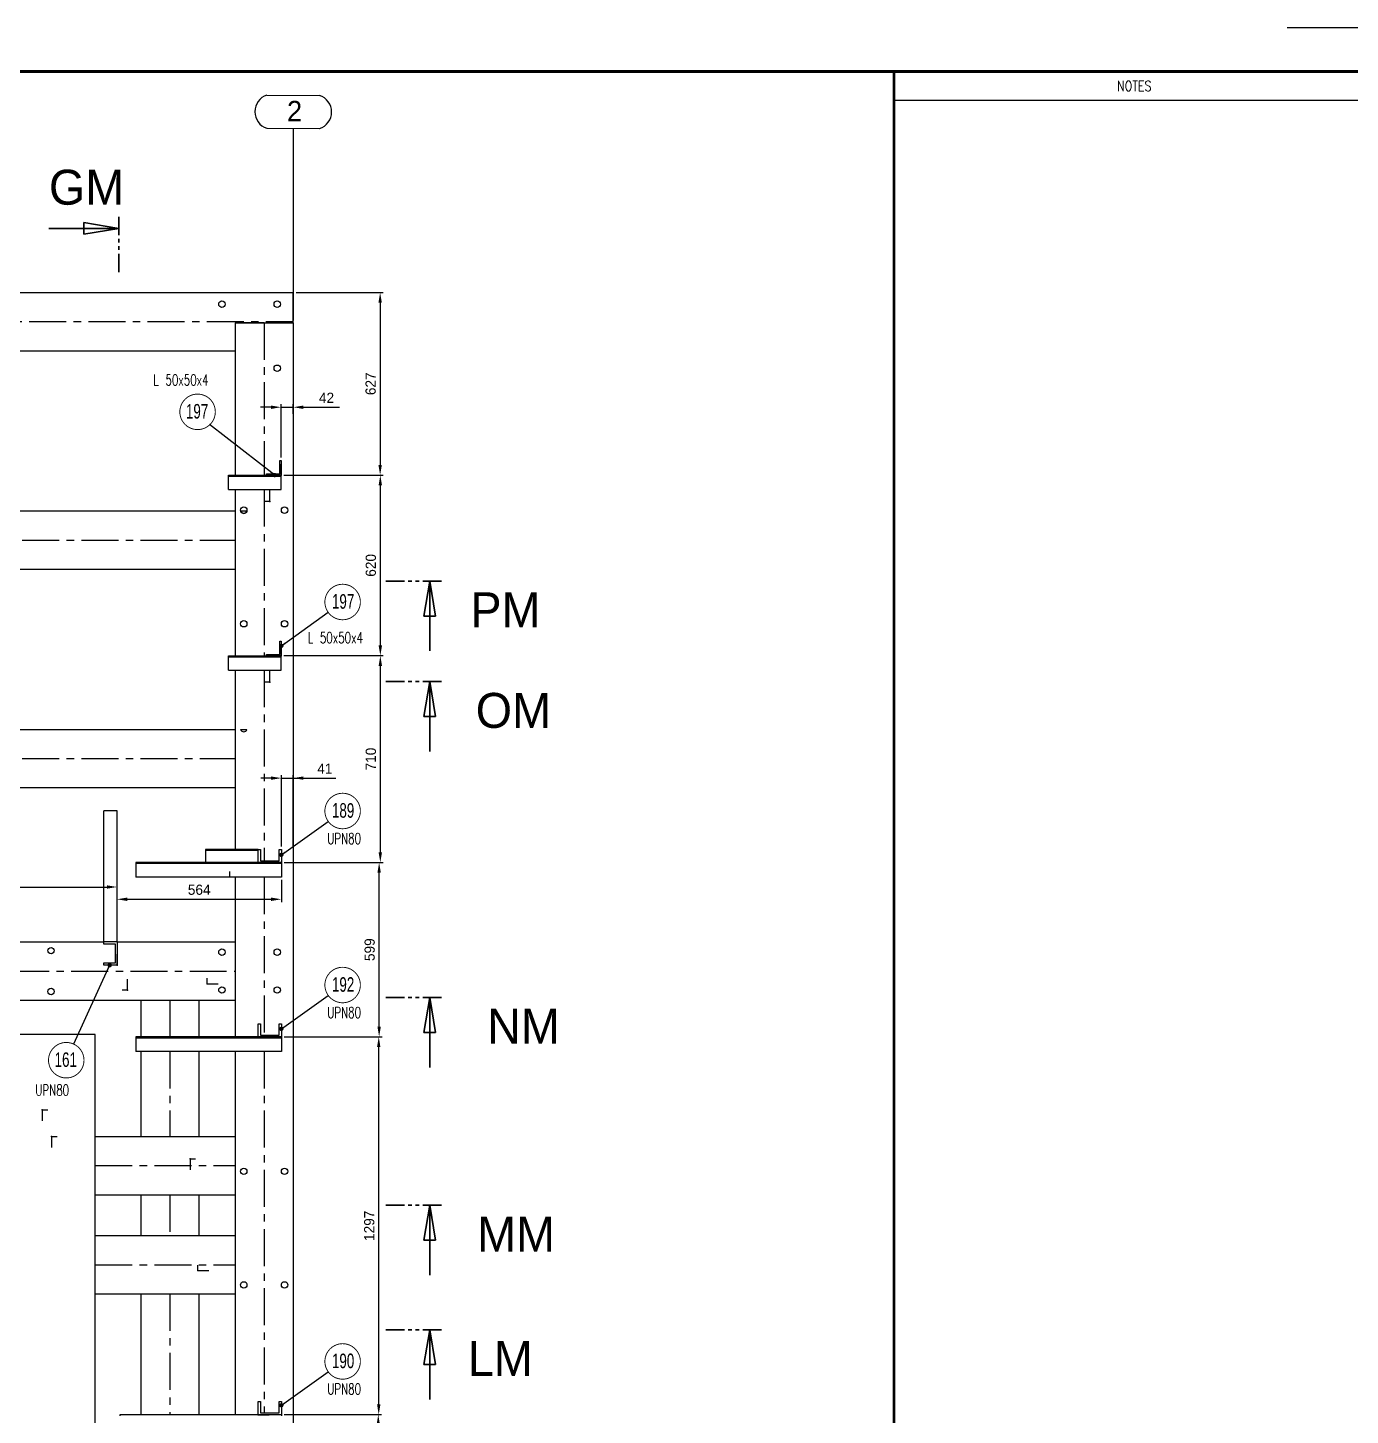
# Model space of a CAD drawing. Header units: millimetres. Extents: x 0 to 16187, y -20471 to 6290.
# Drawn here: x 711.5 to 1165.7, y 2961.7 to 3438.1 of the extents above; entities that cross this region are included whole.
import ezdxf
from ezdxf.enums import TextEntityAlignment as Align

# ---------------------------------------------------------------- set-up
doc = ezdxf.new("R2010")
doc.units = ezdxf.units.MM
doc.header["$PDSIZE"] = -1
doc.linetypes.add('CENTERX2', pattern=[20.32, 12.7, -2.54, 2.54, -2.54])
doc.linetypes.add('PHANTOM', pattern=[12.7, 6.35, -1.27, 1.27, -1.27, 1.27, -1.27])
doc.layers.add('BORDER1', color=3, linetype='Continuous')
doc.layers.add('BORDER2', color=7, linetype='Continuous')
doc.styles.add('MtXpl_txt_shx', font='txt.shx', dxfattribs={"height": 0.2})
doc.styles.add('ROMANC', font='ROMANC', dxfattribs={"height": 5})
doc.styles.add('ROMAND-1', font='ic-romand.shx')
doc.styles.add('ROMANS', font='ROMANS.shx', dxfattribs={"width": 0.8})
doc.styles.add('ROMANT', font='ROMANT', dxfattribs={"height": 4})
doc.styles.add('SLDTEXTSTYLE2', font='TXT', dxfattribs={"width": 0.686449})
doc.dimstyles.new('AM_ISO', dxfattribs={"dimtxt": 3.5, "dimasz": 3.5, "dimexe": 1, "dimexo": 1, "dimgap": 1.5, "dimtad": 1, "dimdsep": 46, "dimtxsty": 'Standard', "dimcen": 0, "dimclrd": 1, "dimclre": 1, "dimclrt": 1, "dimadec": 0, "dimazin": 2, "dimtp": 0.1, "dimtm": 0.1, "dimtfac": 0.71, "dimtdec": 3, "dimtmove": 0, "dimatfit": 3, "dimfxl": 1, "dimlwd": -1, "dimlwe": -1, "dimarcsym": 1})
doc.dimstyles.new('AM_ISO$7', dxfattribs={"dimtxt": 3.5, "dimasz": 3.5, "dimexe": 1, "dimexo": 1, "dimgap": 1.5, "dimtad": 1, "dimtoh": 1, "dimdsep": 46, "dimtxsty": 'Standard', "dimcen": 0, "dimclrd": 1, "dimclre": 1, "dimclrt": 1, "dimadec": 0, "dimazin": 2, "dimtp": 0.1, "dimtm": 0.1, "dimtfac": 0.71, "dimtdec": 3, "dimtmove": 0, "dimatfit": 3, "dimfxl": 1, "dimlwd": -1, "dimlwe": -1, "dimarcsym": 1})

# ---------------------------------------------------------------- blocks, each defined once
blk = doc.blocks.new('_Closed')
at = {"color": 0, "linetype": 'ByBlock', "lineweight": -2}
for p, q in [((-1, 0.166667), (0, 0)), ((-1, 0.166667), (-1, -0.166667)), ((0, 0), (-1, -0.166667)), ((0, 0), (-1, 0))]:
    blk.add_line(p, q, dxfattribs=at)
blk = doc.blocks.new('*U609')
at = {"layer": 'BORDER1', "color": 154, "true_color": 0x1859a9, "const_width": 1}
blk.add_lwpolyline([(1.81, 811), (1144, 811), (1144, 0), (0, 0), (0, 811)], close=True, dxfattribs=at)
blk.add_lwpolyline([(979, 0), (979, 811)], dxfattribs=at)
at = {"layer": 'BORDER2'}
for points in [[(1159, 781), (1159, 826), (1114, 826)], [(1144, 801), (979, 801)]]:
    blk.add_lwpolyline(points, dxfattribs=at)
at = {"layer": 'BORDER2', "style": 'ROMANC', "width": 0.8}
blk.add_text('NOTES', height=3.5, dxfattribs=at).set_placement((1061.5, 806), align=Align.MIDDLE_CENTER)
at = {"layer": 'BORDER2', "flags": 8}
for tag, height, style, p in [('REV-A', 3.24, 'ROMANS', (986.93, 140.25)), ('RE-A', 8.06, 'ROMANT', (1084.63, 7.17))]:
    blk.add_attdef(tag, text='', height=height, dxfattribs=dict(at, style=style)).set_placement(p, align=Align.CENTER)
at = {"layer": 'BORDER2', "style": 'ROMANS', "width": 3.830216}
blk.add_attdef('DATE-A', text='', height=3.24, dxfattribs=at).set_placement((995.51, 140.25), (1008.51, 140.25), align=Align.FIT)
at = {"layer": 'BORDER2'}
for tag, height, style, p in [('DRN-A', 3.24, 'ROMANS', (1018.38, 140.25)), ('CHD-A', 3.24, 'ROMANS', (1032.35, 140.25)), ('APD-A', 3.24, 'ROMANS', (1046.64, 140.25)), ('CONS_CONT_VEND', 4.2, 'ROMANC', (1061.39, 72.83))]:
    blk.add_attdef(tag, text='', height=height, dxfattribs=dict(at, style=style)).set_placement(p, align=Align.CENTER)
at = {"layer": 'BORDER2', "style": 'ROMANS', "width": 0.8}
for tag, p, height in [('1:X', (997.23, 122.55), 3.5), ('LOC', (1042.74, 122.55), 3.5), ('PROJ_NO', (1118.64, 122.55), 3.5), ('CONS_DRG_NO', (1011, 63), 3)]:
    blk.add_attdef(tag, p, '', height=height, dxfattribs=at)
at = {"layer": 'BORDER2', "lineweight": 30, "width": 0.8, "flags": 104}
blk.add_attdef('COMMENTS-A', text='', height=2.2, dxfattribs=at).set_placement((1055.21, 142.07), align=Align.MIDDLE_LEFT)
at = {"layer": 'BORDER2', "style": 'ROMANS', "width": 0.8}
for tag, p in [('PROJECT_TITLE_1', (1061.07, 55.35)), ('PROJECT_TITLE_2', (1061.07, 49.3))]:
    blk.add_attdef(tag, text='', height=3.5, dxfattribs=at).set_placement(p, align=Align.MIDDLE)
at = {"layer": 'BORDER2', "style": 'ROMANT', "width": 0.8}
for tag, p in [('DRG_TITLE_1', (1061.07, 36.31)), ('DRG_TITLE_2', (1061.07, 28.31)), ('DRG_TITLE_3', (1061.07, 20.31))]:
    blk.add_attdef(tag, text='', height=5, dxfattribs=at).set_placement(p, align=Align.CENTER)
at = {"layer": 'BORDER2', "style": 'ROMANT'}
for tag, p in [('AR', (995, 7.17)), ('PA', (1011.74, 7.17)), ('DC', (1028.45, 7.17)), ('TS', (1120.84, 7.17))]:
    blk.add_attdef(tag, p, '', height=8.06, dxfattribs=at)
for tag, p in [('SRNO', (1074.7, 7.17)), ('SH', (1115.8, 7.18))]:
    blk.add_attdef(tag, text='', height=8.06, dxfattribs=at).set_placement(p, align=Align.RIGHT)
at = {"layer": 'BORDER2', "style": 'ROMANS', "flags": 2}
blk.add_attdef('TB_VERSION', text='', height=2, dxfattribs=at).set_placement((1, -1), align=Align.TOP_LEFT)
blk = doc.blocks.new('A$7E931816172D181')
at = {"color": 1, "ltscale": 0.2}
blk.add_line((4.15, 77.36), (22.25, 77.27), dxfattribs=at)
at = {"color": 1, "linetype": 'Continuous', "lineweight": 25}
blk.add_line((4.14, 65.97), (22.29, 65.9), dxfattribs=at)
at = {"color": 1}
blk.add_line((13.21, 65.94), (13.21, 0), dxfattribs=at)
at = {"color": 1, "ltscale": 0.2}
for centre, radius, start, end in [((5.98, 71.67), 5.98, 107.869, 252.0246), ((20.4, 71.58), 5.99, 287.9651, 71.9697)]:
    blk.add_arc(centre, radius, start, end, dxfattribs=at)
at = {"color": 1, "linetype": 'Continuous', "lineweight": 25}
blk.add_text('2', height=7, rotation=359.9537, dxfattribs=at).set_placement((11.06, 68.39))
blk = doc.blocks.new('*D5702')
at = {"color": 1, "linetype": 'ByBlock'}
for p, q in [((803.7, 3347.24), (833.53, 3347.24)), ((832.53, 3343.74), (832.53, 3288.04)), ((799.5, 3284.54), (833.53, 3284.54))]:
    blk.add_line(p, q, dxfattribs=at)
at = {"color": 1}
for points in [[(833.11, 3343.74), (831.94, 3343.74), (832.53, 3347.24)], [(831.94, 3288.04), (833.11, 3288.04), (832.53, 3284.54)]]:
    blk.add_solid(points, dxfattribs=at)
at = {"layer": 'Defpoints', "color": 0}
for p in [(802.7, 3347.24), (798.5, 3284.54), (832.53, 3284.54)]:
    blk.add_point(p, dxfattribs=at)
at = {"color": 1, "insert": (829.28, 3315.89), "char_height": 3.5, "attachment_point": 5, "rotation": 90}
blk.add_mtext('627', dxfattribs=at)
blk = doc.blocks.new('*D5703')
at = {"color": 1, "linetype": 'ByBlock'}
for p, q in [((795, 3307.84), (791.5, 3307.84)), ((798.5, 3290.54), (798.5, 3308.84)), ((798.5, 3307.84), (802.7, 3307.84)), ((802.7, 3305.61), (802.7, 3308.84)), ((806.2, 3307.84), (818.54, 3307.84))]:
    blk.add_line(p, q, dxfattribs=at)
at = {"color": 1}
for points in [[(795, 3307.25), (795, 3308.42), (798.5, 3307.84)], [(806.2, 3308.42), (806.2, 3307.25), (802.7, 3307.84)]]:
    blk.add_solid(points, dxfattribs=at)
at = {"layer": 'Defpoints', "color": 0}
for p in [(802.7, 3307.84), (802.7, 3304.61), (798.5, 3289.54)]:
    blk.add_point(p, dxfattribs=at)
at = {"color": 1, "insert": (814.12, 3311.09), "char_height": 3.5, "attachment_point": 5}
blk.add_mtext('42', dxfattribs=at)
blk = doc.blocks.new('*D5704')
at = {"color": 1, "linetype": 'ByBlock'}
for p, q in [((799.5, 3284.54), (833.59, 3284.54)), ((832.59, 3281.04), (832.59, 3226.04)), ((799.5, 3222.54), (833.59, 3222.54))]:
    blk.add_line(p, q, dxfattribs=at)
at = {"color": 1}
for points in [[(833.17, 3281.04), (832.01, 3281.04), (832.59, 3284.54)], [(832.01, 3226.04), (833.17, 3226.04), (832.59, 3222.54)]]:
    blk.add_solid(points, dxfattribs=at)
at = {"layer": 'Defpoints', "color": 0}
for p in [(798.5, 3284.54), (798.5, 3222.54), (832.59, 3222.54)]:
    blk.add_point(p, dxfattribs=at)
at = {"color": 1, "insert": (829.34, 3253.54), "char_height": 3.5, "attachment_point": 5, "rotation": 90}
blk.add_mtext('620', dxfattribs=at)
blk = doc.blocks.new('*D5705')
at = {"color": 1, "linetype": 'ByBlock'}
for p, q in [((799.5, 3222.54), (833.59, 3222.54)), ((832.59, 3219.04), (832.59, 3155.04)), ((799.6, 3151.54), (833.59, 3151.54))]:
    blk.add_line(p, q, dxfattribs=at)
at = {"color": 1}
for points in [[(833.17, 3219.04), (832.01, 3219.04), (832.59, 3222.54)], [(832.01, 3155.04), (833.17, 3155.04), (832.59, 3151.54)]]:
    blk.add_solid(points, dxfattribs=at)
at = {"layer": 'Defpoints', "color": 0}
for p in [(798.5, 3222.54), (798.6, 3151.54), (832.59, 3151.54)]:
    blk.add_point(p, dxfattribs=at)
at = {"color": 1, "insert": (829.34, 3187.04), "char_height": 3.5, "attachment_point": 5, "rotation": 90}
blk.add_mtext('710', dxfattribs=at)
blk = doc.blocks.new('*D5706')
at = {"color": 1, "linetype": 'ByBlock'}
for p, q in [((795.1, 3180.49), (791.6, 3180.49)), ((798.6, 3157.04), (798.6, 3181.49)), ((798.6, 3180.49), (802.7, 3180.49)), ((802.7, 3156.79), (802.7, 3181.49)), ((802.7, 3180.49), (817.37, 3180.49)), ((806.2, 3180.49), (809.7, 3180.49))]:
    blk.add_line(p, q, dxfattribs=at)
at = {"color": 1}
for points in [[(795.1, 3179.91), (795.1, 3181.07), (798.6, 3180.49)], [(806.2, 3181.07), (806.2, 3179.91), (802.7, 3180.49)]]:
    blk.add_solid(points, dxfattribs=at)
at = {"layer": 'Defpoints', "color": 0}
for p in [(802.7, 3180.49), (798.6, 3156.04), (802.7, 3155.79)]:
    blk.add_point(p, dxfattribs=at)
at = {"color": 1, "insert": (813.54, 3183.74), "char_height": 3.5, "attachment_point": 5}
blk.add_mtext('41', dxfattribs=at)
blk = doc.blocks.new('*D5707')
at = {"color": 1, "linetype": 'ByBlock'}
for p, q in [((799.6, 3151.54), (833.19, 3151.54)), ((832.19, 3095.14), (832.19, 3148.04)), ((799.6, 3091.64), (833.19, 3091.64))]:
    blk.add_line(p, q, dxfattribs=at)
at = {"color": 1}
for points in [[(832.77, 3148.04), (831.61, 3148.04), (832.19, 3151.54)], [(831.61, 3095.14), (832.77, 3095.14), (832.19, 3091.64)]]:
    blk.add_solid(points, dxfattribs=at)
at = {"layer": 'Defpoints', "color": 0}
for p in [(798.6, 3151.54), (832.19, 3151.54), (798.6, 3091.64)]:
    blk.add_point(p, dxfattribs=at)
at = {"color": 1, "insert": (828.94, 3121.59), "char_height": 3.5, "attachment_point": 5, "rotation": 90}
blk.add_mtext('599', dxfattribs=at)
blk = doc.blocks.new('*D5708')
at = {"color": 1, "linetype": 'ByBlock'}
for p, q in [((799.6, 3091.64), (833.05, 3091.64)), ((832.05, 2965.44), (832.05, 3088.14)), ((799.6, 2961.94), (833.05, 2961.94))]:
    blk.add_line(p, q, dxfattribs=at)
at = {"color": 1}
for points in [[(832.63, 3088.14), (831.47, 3088.14), (832.05, 3091.64)], [(831.47, 2965.44), (832.63, 2965.44), (832.05, 2961.94)]]:
    blk.add_solid(points, dxfattribs=at)
at = {"layer": 'Defpoints', "color": 0}
for p in [(798.6, 3091.64), (832.05, 3091.64), (798.6, 2961.94)]:
    blk.add_point(p, dxfattribs=at)
at = {"color": 1, "insert": (828.8, 3026.79), "char_height": 3.5, "attachment_point": 5, "rotation": 90}
blk.add_mtext('1297', dxfattribs=at)
blk = doc.blocks.new('*D5711')
at = {"color": 1, "linetype": 'ByBlock'}
for p, q in [((799.6, 2961.94), (832.9, 2961.94)), ((831.9, 2958.44), (831.9, 2835.04)), ((799.6, 2831.54), (832.9, 2831.54))]:
    blk.add_line(p, q, dxfattribs=at)
at = {"color": 1}
for points in [[(832.48, 2958.44), (831.31, 2958.44), (831.9, 2961.94)], [(831.31, 2835.04), (832.48, 2835.04), (831.9, 2831.54)]]:
    blk.add_solid(points, dxfattribs=at)
at = {"layer": 'Defpoints', "color": 0}
for p in [(798.6, 2961.94), (798.6, 2831.54), (831.9, 2831.54)]:
    blk.add_point(p, dxfattribs=at)
at = {"color": 1, "insert": (828.65, 2896.74), "char_height": 3.5, "attachment_point": 5, "rotation": 90}
blk.add_mtext('1304', dxfattribs=at)
blk = doc.blocks.new('*D5729')
at = {"color": 1, "linetype": 'ByBlock'}
for p, q in [((667.2, 3125.24), (667.2, 3144.11)), ((670.7, 3143.11), (738.7, 3143.11)), ((742.2, 3125.24), (742.2, 3144.11))]:
    blk.add_line(p, q, dxfattribs=at)
at = {"color": 1}
for points in [[(670.7, 3143.69), (670.7, 3142.53), (667.2, 3143.11)], [(738.7, 3142.53), (738.7, 3143.69), (742.2, 3143.11)]]:
    blk.add_solid(points, dxfattribs=at)
at = {"layer": 'Defpoints', "color": 0}
for p in [(742.2, 3143.11), (667.2, 3124.24), (742.2, 3124.24)]:
    blk.add_point(p, dxfattribs=at)
at = {"color": 1, "insert": (704.7, 3146.36), "char_height": 3.5, "attachment_point": 5}
blk.add_mtext('750', dxfattribs=at)
blk = doc.blocks.new('*D5730')
at = {"color": 1, "linetype": 'ByBlock'}
for p, q in [((798.6, 3145.54), (798.6, 3137.9)), ((742.2, 3125.24), (742.2, 3139.9)), ((745.7, 3138.9), (795.1, 3138.9))]:
    blk.add_line(p, q, dxfattribs=at)
at = {"color": 1}
for points in [[(745.7, 3139.48), (745.7, 3138.31), (742.2, 3138.9)], [(795.1, 3138.31), (795.1, 3139.48), (798.6, 3138.9)]]:
    blk.add_solid(points, dxfattribs=at)
at = {"layer": 'Defpoints', "color": 0}
for p in [(798.6, 3146.54), (798.6, 3138.9), (742.2, 3124.24)]:
    blk.add_point(p, dxfattribs=at)
at = {"color": 1, "insert": (770.4, 3142.15), "char_height": 3.5, "attachment_point": 5}
blk.add_mtext('564', dxfattribs=at)

msp = doc.modelspace()

# ---------------------------------------------------------------- linework, layer by layer
at = {"color": 7, "linetype": 'PHANTOM', "lineweight": 35}
for p, q in [((742.79232, 3373.25849), (742.79232, 3353.84894)), ((853.58196, 3248.15455), (833.69215, 3248.15455)), ((853.58196, 3213.61674), (833.69215, 3213.61674)), ((853.58196, 3105.16513), (833.69215, 3105.16513)), ((853.58196, 3033.8291), (833.69215, 3033.8291)), ((853.58196, 2991.11524), (833.69215, 2991.11524))]:
    msp.add_line(p, q, dxfattribs=at)
at = {"color": 7, "linetype": 'Continuous', "lineweight": 35}
for p, q in [((718.79232, 3369.25849), (742.79232, 3369.25849)), ((849.58196, 3224.15455), (849.58196, 3248.15455)), ((849.58196, 3189.61674), (849.58196, 3213.61674)), ((849.58196, 3081.16513), (849.58196, 3105.16513)), ((849.58196, 3009.8291), (849.58196, 3033.8291)), ((849.58196, 2967.11524), (849.58196, 2991.11524))]:
    msp.add_line(p, q, dxfattribs=at)
at = {"color": 7, "linetype": 'Continuous', "lineweight": 25}
for p, q in [((378.70196, 3347.23778), (802.70196, 3347.23778)), ((802.70196, 3337.23778), (802.70196, 3347.23778)), ((782.70196, 3336.78778), (802.70196, 3336.78778)), ((782.70196, 3336.78778), (782.70196, 3327.23778)), ((792.70196, 3336.78778), (782.70196, 3336.78778)), ((782.70196, 3336.78778), (782.70196, 3284.53778)), ((792.70196, 3336.78778), (802.70196, 3336.78778)), ((802.70196, 3336.78778), (802.70196, 3337.23778)), ((802.70196, 3336.78778), (802.70196, 2726.28778)), ((398.70196, 3327.23778), (782.70196, 3327.23778)), ((798.10196, 3289.53778), (798.50196, 3289.53778)), ((798.10196, 3284.93778), (798.10196, 3289.53778)), ((798.50196, 3289.53778), (798.50196, 3284.53778)), ((780.50196, 3284.13778), (780.50196, 3284.53778)), ((780.50196, 3284.53778), (798.50196, 3284.53778)), ((780.50196, 3284.13778), (798.50196, 3284.13778)), ((780.50196, 3279.53778), (780.50196, 3284.13778)), ((793.50196, 3284.53778), (793.50196, 3284.93778)), ((793.50196, 3284.93778), (798.10196, 3284.93778)), ((798.50196, 3284.53778), (793.50196, 3284.53778)), ((798.50196, 3284.13778), (798.50196, 3284.53778)), ((798.50196, 3279.53778), (798.50196, 3284.13778)), ((780.50196, 3279.53778), (798.50196, 3279.53778)), ((782.70196, 3279.53778), (782.70196, 3222.53778)), ((689.30196, 3272.23778), (782.70196, 3272.23778)), ((782.70196, 3272.23778), (782.70196, 3262.23778)), ((784.63075, 3272.23778), (786.77318, 3272.23778)), ((782.70196, 3262.23778), (782.70196, 3252.23778)), ((689.30196, 3252.23778), (782.70196, 3252.23778)), ((798.10196, 3227.53778), (798.50196, 3227.53778)), ((798.10196, 3222.93778), (798.10196, 3227.53778)), ((798.50196, 3227.53778), (798.50196, 3222.53778)), ((780.50196, 3222.13778), (780.50196, 3222.53778)), ((780.50196, 3222.53778), (798.50196, 3222.53778)), ((780.50196, 3222.13778), (798.50196, 3222.13778)), ((780.50196, 3217.53778), (780.50196, 3222.13778)), ((793.50196, 3222.53778), (793.50196, 3222.93778)), ((793.50196, 3222.93778), (798.10196, 3222.93778)), ((798.50196, 3222.53778), (793.50196, 3222.53778)), ((798.50196, 3222.13778), (798.50196, 3222.53778)), ((798.50196, 3217.53778), (798.50196, 3222.13778)), ((780.50196, 3217.53778), (798.50196, 3217.53778)), ((782.70196, 3217.53778), (782.70196, 3156.03778)), ((689.30196, 3197.23778), (782.70196, 3197.23778)), ((782.70196, 3197.23778), (782.70196, 3187.23778)), ((784.63075, 3197.23778), (786.77318, 3197.23778)), ((782.70196, 3187.23778), (782.70196, 3177.23778)), ((689.30196, 3177.23778), (782.70196, 3177.23778)), ((737.70196, 3124.23778), (737.70196, 3169.23778)), ((742.20196, 3169.23778), (737.70196, 3169.23778)), ((742.20196, 3124.23778), (742.20196, 3169.23778)), ((790.60196, 3156.03778), (772.60196, 3156.03778)), ((772.60196, 3156.03778), (772.60196, 3155.63778)), ((790.60196, 3155.63778), (772.60196, 3155.63778)), ((772.60196, 3155.63778), (772.60196, 3151.53778)), ((790.60196, 3151.53778), (790.60196, 3156.03778)), ((790.60196, 3156.03778), (791.40196, 3156.03778)), ((791.40196, 3156.03778), (791.40196, 3152.13778)), ((797.80196, 3152.13778), (797.80196, 3156.03778)), ((797.80196, 3156.03778), (798.60196, 3156.03778)), ((798.60196, 3156.03778), (798.60196, 3151.53778)), ((798.60196, 3151.53778), (748.60196, 3151.53778)), ((748.60196, 3151.53778), (748.60196, 3151.13778)), ((798.60196, 3151.13778), (748.60196, 3151.13778)), ((748.60196, 3151.13778), (748.60196, 3146.53778)), ((798.60196, 3151.53778), (790.60196, 3151.53778)), ((791.40196, 3152.13778), (797.80196, 3152.13778)), ((798.60196, 3151.53778), (798.60196, 3151.13778)), ((798.60196, 3151.13778), (798.60196, 3146.53778)), ((798.60196, 3146.53778), (748.60196, 3146.53778)), ((782.70196, 3146.53778), (782.70196, 3091.63778)), ((667.20196, 3124.23778), (737.70196, 3124.23778)), ((742.20196, 3124.23778), (737.70196, 3124.23778)), ((737.70196, 3123.43778), (737.70196, 3124.23778)), ((741.60196, 3123.43778), (737.70196, 3123.43778)), ((741.60196, 3117.03778), (741.60196, 3123.43778)), ((742.20196, 3124.23778), (742.20196, 3116.23778)), ((742.20196, 3124.23778), (782.70196, 3124.23778)), ((782.70196, 3124.23778), (782.70196, 3114.23778)), ((737.70196, 3116.23778), (737.70196, 3117.03778)), ((737.70196, 3117.03778), (741.60196, 3117.03778)), ((742.20196, 3116.23778), (737.70196, 3116.23778)), ((782.70196, 3114.23778), (782.70196, 3104.23778)), ((625.50196, 3104.23778), (782.70196, 3104.23778)), ((750.30196, 3104.23778), (760.30196, 3104.23778)), ((750.30196, 3104.23778), (750.30196, 3091.63778)), ((760.30196, 3104.23778), (770.30196, 3104.23778)), ((770.30196, 3104.23778), (770.30196, 3091.63778)), ((734.70196, 3092.43778), (704.70196, 3092.43778)), ((734.70196, 2703.40378), (734.70196, 3092.43778)), ((790.60196, 3091.63778), (790.60196, 3096.13778)), ((790.60196, 3096.13778), (791.40196, 3096.13778)), ((791.40196, 3096.13778), (791.40196, 3092.23778)), ((791.40196, 3092.23778), (797.80196, 3092.23778)), ((797.80196, 3096.13778), (798.60196, 3096.13778)), ((797.80196, 3092.23778), (797.80196, 3096.13778)), ((798.60196, 3096.13778), (798.60196, 3091.63778)), ((798.60196, 3091.63778), (748.60196, 3091.63778)), ((748.60196, 3091.63778), (748.60196, 3091.23778)), ((798.60196, 3091.23778), (748.60196, 3091.23778)), ((748.60196, 3091.23778), (748.60196, 3086.63778)), ((798.60196, 3091.63778), (790.60196, 3091.63778)), ((798.60196, 3091.63778), (798.60196, 3091.23778)), ((798.60196, 3091.23778), (798.60196, 3086.63778)), ((798.60196, 3086.63778), (748.60196, 3086.63778)), ((750.30196, 3086.63778), (750.30196, 3057.43778)), ((770.30196, 3086.63778), (770.30196, 3057.43778)), ((782.70196, 3086.63778), (782.70196, 2961.93778)), ((734.70196, 3057.43778), (782.70196, 3057.43778)), ((750.30196, 3057.43778), (760.30196, 3057.43778)), ((760.30196, 3057.43778), (770.30196, 3057.43778)), ((782.70196, 3057.43778), (782.70196, 3047.43778)), ((782.70196, 3047.43778), (782.70196, 3037.43778)), ((734.70196, 3037.43778), (782.70196, 3037.43778)), ((750.30196, 3037.43778), (760.30196, 3037.43778)), ((750.30196, 3037.43778), (750.30196, 3023.43778)), ((760.30196, 3037.43778), (770.30196, 3037.43778)), ((770.30196, 3037.43778), (770.30196, 3023.43778)), ((734.70196, 3023.43778), (782.70196, 3023.43778)), ((750.30196, 3023.43778), (760.30196, 3023.43778)), ((760.30196, 3023.43778), (770.30196, 3023.43778)), ((782.70196, 3023.43778), (782.70196, 3013.43778)), ((782.70196, 3013.43778), (782.70196, 3003.43778)), ((734.70196, 3003.43778), (782.70196, 3003.43778)), ((750.30196, 3003.43778), (760.30196, 3003.43778)), ((750.30196, 3003.43778), (750.30196, 2961.93778)), ((760.30196, 3003.43778), (770.30196, 3003.43778)), ((770.30196, 3003.43778), (770.30196, 2961.93778)), ((790.60196, 2961.93778), (790.60196, 2966.43778)), ((790.60196, 2966.43778), (791.40196, 2966.43778)), ((791.40196, 2966.43778), (791.40196, 2962.53778)), ((797.80196, 2962.53778), (797.80196, 2966.43778)), ((797.80196, 2966.43778), (798.60196, 2966.43778)), ((798.60196, 2966.43778), (798.60196, 2961.93778)), ((798.60196, 2961.93778), (743.10196, 2961.93778)), ((743.10196, 2961.93778), (743.10196, 2961.53778)), ((798.60196, 2961.93778), (790.60196, 2961.93778)), ((791.40196, 2962.53778), (797.80196, 2962.53778)), ((798.60196, 2961.93778), (798.60196, 2961.53778))]:
    msp.add_line(p, q, dxfattribs=at)
at = {"color": 3, "linetype": 'CENTERX2'}
for p, q in [((671.40196, 3337.23778), (802.70196, 3337.23778)), ((792.70196, 3336.78778), (792.70196, 3284.53778)), ((792.70196, 3279.53778), (792.70196, 3222.53778)), ((689.30196, 3262.23778), (782.70196, 3262.23778)), ((792.70196, 3217.53778), (792.70196, 3152.13778)), ((689.30196, 3187.23778), (782.70196, 3187.23778)), ((792.70196, 3146.53778), (792.70196, 3092.23778)), ((543.60196, 3114.23778), (782.70196, 3114.23778)), ((760.30196, 3104.23778), (760.30196, 3091.63778)), ((760.30196, 3086.63778), (760.30196, 3057.43778)), ((792.70196, 3086.63778), (792.70196, 2962.53778)), ((734.70196, 3047.43778), (782.70196, 3047.43778)), ((760.30196, 3037.43778), (760.30196, 3023.43778)), ((734.70196, 3013.43778), (782.70196, 3013.43778)), ((760.30196, 3003.43778), (760.30196, 2961.93778))]:
    msp.add_line(p, q, dxfattribs=at)
at = {"color": 7, "linetype": 'Continuous'}
for p, q in [((798.50196, 3284.53778), (798.50196, 3288.30363)), ((798.50196, 3284.53778), (796.61904, 3284.53778)), ((794.64285, 3275.43732), (794.64285, 3279.20317)), ((794.64285, 3275.43732), (792.75992, 3275.43732)), ((798.50196, 3222.53778), (798.50196, 3226.30363)), ((798.50196, 3222.53778), (796.61904, 3222.53778)), ((794.64285, 3213.43732), (794.64285, 3217.20317)), ((794.64285, 3213.43732), (792.75992, 3213.43732)), ((790.60196, 3151.53778), (790.60196, 3153.42071)), ((790.60196, 3151.53778), (794.36781, 3151.53778)), ((780.90195, 3146.58205), (780.90195, 3148.46497)), ((780.90195, 3146.58205), (784.6678, 3146.58205)), ((742.20196, 3116.23778), (740.31904, 3116.23778)), ((742.20196, 3116.23778), (742.20196, 3120.00363)), ((745.81746, 3107.68166), (745.81746, 3111.44751)), ((773.13616, 3109.89957), (773.13616, 3111.78249)), ((745.81746, 3107.68166), (743.93454, 3107.68166)), ((773.13616, 3109.89957), (776.90202, 3109.89957)), ((790.60196, 3091.63778), (790.60196, 3093.52071)), ((790.60196, 3091.63778), (794.36781, 3091.63778)), ((716.51722, 3066.63362), (718.40015, 3066.63362)), ((716.51722, 3066.63362), (716.51722, 3062.86777)), ((719.70196, 3057.43778), (721.58489, 3057.43778)), ((719.70196, 3057.43778), (719.70196, 3053.67193)), ((767.29786, 3049.78556), (769.18078, 3049.78556)), ((767.29786, 3049.78556), (767.29786, 3046.0197)), ((769.97657, 3011.44243), (769.97657, 3013.32535)), ((769.97657, 3011.44243), (773.74242, 3011.44243)), ((790.60196, 2961.93778), (790.60196, 2963.82071)), ((790.60196, 2961.93778), (794.36781, 2961.93778))]:
    msp.add_line(p, q, dxfattribs=at)
at = {"color": 2, "const_width": 0.3125}
for points in [[(763.74283, 3306.25376, -1), (775.93033, 3306.25376, -1)], [(718.64487, 3083.64127, -1), (730.83237, 3083.64127, -1)]]:
    msp.add_lwpolyline(points, format="xyb", close=True, dxfattribs=at)
at = {"color": 4, "const_width": 0.3125}
for points in [[(825.74029, 3240.96434, 1), (813.55279, 3240.96434, 1)], [(825.74029, 3169.20384, 1), (813.55279, 3169.20384, 1)], [(825.74029, 3109.45379, 1), (813.55279, 3109.45379, 1)], [(825.74029, 2980.21523, 1), (813.55279, 2980.21523, 1)]]:
    msp.add_lwpolyline(points, format="xyb", close=True, dxfattribs=at)
at = {"color": 7, "linetype": 'Continuous', "lineweight": 25}
for centre in [(778.20196, 3343.23778), (797.20196, 3343.23778), (797.20196, 3321.23778), (785.70196, 3272.48778), (799.70196, 3272.48778), (785.70196, 3233.48778), (799.70196, 3233.48778), (719.50196, 3121.23778), (778.20196, 3120.73778), (797.20196, 3120.73778), (719.50196, 3107.23778), (778.20196, 3107.73778), (797.20196, 3107.73778), (785.70196, 3045.48778), (799.70196, 3045.48778), (785.70196, 3006.48778), (799.70196, 3006.48778)]:
    msp.add_circle(centre, 1.1, dxfattribs=at)
for centre in [(785.70196, 3272.48778), (785.70196, 3197.48778)]:
    msp.add_arc(centre, 1.1, 193.1365588, 346.8634412, dxfattribs=at)
at = {"color": 7, "linetype": 'Continuous'}
for p in [(798.50196, 3284.53778), (794.64285, 3275.43732), (798.50196, 3222.53778), (794.64285, 3213.43732), (790.60196, 3151.53778), (780.90195, 3146.58205), (742.20196, 3116.23778), (745.81746, 3107.68166), (773.13616, 3109.89957), (790.60196, 3091.63778), (716.51722, 3066.63362), (719.70196, 3057.43778), (767.29786, 3049.78556), (769.97657, 3011.44243), (790.60196, 2961.93778)]:
    msp.add_point(p, dxfattribs=at)

# ---------------------------------------------------------------- block references
msp.add_blockref('A$7E931816172D181', (789.48708, 3337.63349))
at = {"color": 7, "linetype": 'Continuous', "lineweight": 35, "xscale": 12, "yscale": 12, "zscale": 2}
msp.add_blockref('_Closed', (742.79232, 3369.25849), dxfattribs=at)
at = {"color": 7, "linetype": 'Continuous', "lineweight": 35, "xscale": 12, "yscale": 12, "zscale": 2, "rotation": 90.0000000000004}
for p in [(849.58196, 3248.15455), (849.58196, 3213.61674), (849.58196, 3105.16513), (849.58196, 3033.8291), (849.58196, 2991.11524)]:
    msp.add_blockref('_Closed', p, dxfattribs=at)
at = {"layer": 'BORDER1'}
msp.add_blockref('*U609', (30, 2612.13313), dxfattribs=at)

# ---------------------------------------------------------------- texts
at = {"color": 2, "lineweight": 25, "style": 'MtXpl_txt_shx', "width": 0.6875}
for s, p in [('L 50x50x4', (754.6338, 3315.30184)), ('L 50x50x4', (807.67263, 3226.83264)), ('UPN80', (714.12211, 3071.50294))]:
    msp.add_text(s, height=3.75, dxfattribs=at).set_placement(p)
at = {"color": 2, "lineweight": 25, "style": 'SLDTEXTSTYLE2', "width": 0.686449}
for s, p in [('197', (769.6701, 3306.44673)), ('161', (724.57215, 3083.83424))]:
    msp.add_text(s, height=5, dxfattribs=at).set_placement(p, align=Align.MIDDLE_CENTER)
at = {"color": 4, "lineweight": 25, "style": 'SLDTEXTSTYLE2', "width": 0.686449}
for s, p in [('197', (819.81302, 3241.15731)), ('189', (819.81302, 3169.39681)), ('192', (819.81302, 3109.64676)), ('190', (819.81302, 2980.4082))]:
    msp.add_text(s, height=5, dxfattribs=at).set_placement(p, align=Align.MIDDLE_CENTER)
at = {"color": 4, "lineweight": 25, "style": 'MtXpl_txt_shx', "width": 0.6875}
for p in [(814.3594, 3157.87468), (814.3594, 3098.12463), (814.3594, 2968.88607)]:
    msp.add_text('UPN80', height=3.75, dxfattribs=at).set_placement(p)
at = {"color": 7, "linetype": 'Continuous', "char_height": 12, "attachment_point": 1, "style": 'ROMAND-1'}
for s, insert in [('GM', (718.79232, 3389.38226)), ('PM', (863.5222, 3244.27832)), ('OM', (865.35805, 3209.74051)), ('NM', (869.26865, 3101.2889)), ('MM', (865.82878, 3029.95288)), ('LM', (862.62781, 2987.23901))]:
    msp.add_mtext(s, dxfattribs=dict(at, insert=insert))

# ---------------------------------------------------------------- dimensions: what is measured, and where the dimension line sits
for base, p1, p2, picture, middle in [((832.52817, 3284.53778), (802.70196, 3347.23778), (798.50196, 3284.53778), '*D5702', (829.27817, 3315.88778)), ((832.59063, 3222.53778), (798.50196, 3284.53778), (798.50196, 3222.53778), '*D5704', (829.34063, 3253.53778)), ((832.59063, 3151.53778), (798.50196, 3222.53778), (798.60196, 3151.53778), '*D5705', (829.34063, 3187.03778)), ((832.19128, 3151.53778), (798.60196, 3091.63778), (798.60196, 3151.53778), '*D5707', (828.94128, 3121.58778)), ((832.05102, 3091.63778), (798.60196, 2961.93778), (798.60196, 3091.63778), '*D5708', (828.80102, 3026.78778)), ((831.89508, 2831.53778), (798.60196, 2961.93778), (798.60196, 2831.53778), '*D5711', (828.64508, 2896.73778))]:
    dim = msp.add_linear_dim(base=base, p1=p1, p2=p2, angle=90, dimstyle='AM_ISO', override={"dimtxt": 3.5, "dimdec": 0, "dimlfac": 10})
    dim.commit()
    dim.dimension.update_dxf_attribs({"geometry": picture, "text_midpoint": middle})
for base, p1, p2, picture, middle in [((802.70196, 3307.83647), (798.50196, 3289.53778), (802.70196, 3304.61198), '*D5703', (814.11863, 3311.08647)), ((742.20196, 3143.10847), (667.20196, 3124.23778), (742.20196, 3124.23778), '*D5729', (704.70196, 3146.35847)), ((798.60196, 3138.89711), (742.20196, 3124.23778), (798.60196, 3146.53778), '*D5730', (770.40196, 3142.14711))]:
    dim = msp.add_linear_dim(base=base, p1=p1, p2=p2, dimstyle='AM_ISO', override={"dimtxt": 3.5, "dimdec": 0, "dimlfac": 10})
    dim.commit()
    dim.dimension.update_dxf_attribs({"geometry": picture, "text_midpoint": middle})
dim = msp.add_linear_dim(base=(802.70196, 3180.49012), p1=(798.60196, 3156.03778), p2=(802.70196, 3155.78693), dimstyle='AM_ISO', override={"dimtxt": 3.5, "dimdec": 0, "dimlfac": 10})
dim.commit()
dim.dimension.update_dxf_attribs({"geometry": '*D5706', "text_midpoint": (813.53529, 3180.49012), "dimtype": 160})

# ---------------------------------------------------------------- leaders
at = {"color": 2}
for points in [[(796.33521, 3284.5292), (773.95687, 3301.93757)], [(739.6426, 3116.23778), (727.27254, 3089.1832)]]:
    msp.add_leader(points, dimstyle='AM_ISO$7', override={"dimasz": 1.5, "dimldrblk": 'Dot'}, dxfattribs=at)
at = {"color": 4}
for points in [[(798.60196, 3225.90604), (814.6908, 3237.41829)], [(798.60196, 3154.14554), (814.6908, 3165.65779)], [(798.60196, 3094.39549), (814.6908, 3105.90774)], [(798.60196, 2965.15693), (814.6908, 2976.66918)]]:
    msp.add_leader(points, dimstyle='AM_ISO$7', override={"dimasz": 1.5, "dimldrblk": 'Dot'}, dxfattribs=at)

doc.saveas('drawing.dxf')
